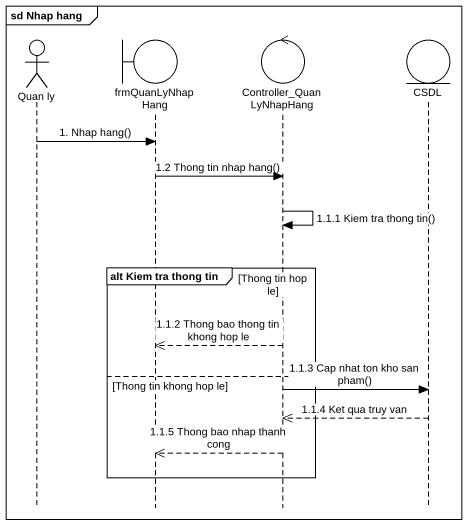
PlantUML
@startuml
mainframe sd Nhap hang
hide footbox
actor "Quan ly" as Quan_ly
boundary frmQuanLyNhapHang
control Controller_QuanLyNhapHang
entity CSDL

Quan_ly -> frmQuanLyNhapHang : 1. Nhap hang()
frmQuanLyNhapHang -> Controller_QuanLyNhapHang : 1.2 Thong tin nhap hang()
Controller_QuanLyNhapHang -> Controller_QuanLyNhapHang : 1.1.1 Kiem tra thong tin()
group alt Kiem tra thong tin [Thong tin hop le]
  Controller_QuanLyNhapHang -->> frmQuanLyNhapHang : 1.1.2 Thong bao thong tin khong hop le
else Thong tin khong hop le
  Controller_QuanLyNhapHang -> CSDL : 1.1.3 Cap nhat ton kho san pham()
  CSDL -->> Controller_QuanLyNhapHang : 1.1.4 Ket qua truy van
  Controller_QuanLyNhapHang -->> frmQuanLyNhapHang : 1.1.5 Thong bao nhap thanh cong
end
@enduml
